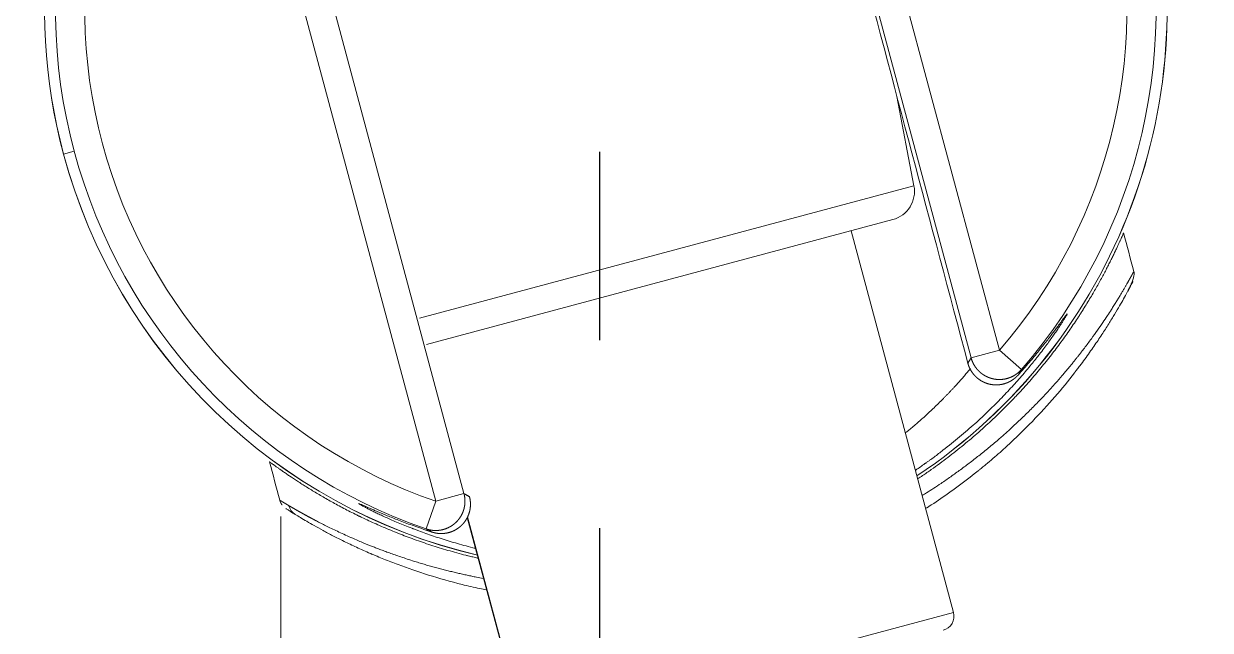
# Model space of a CAD drawing. Header units: millimetres. Extents: x 17284 to 19660, y -6011 to -2651.
# Drawn here: x 19116.79 to 19156.8, y -4080.12 to -4059.66 of the extents above; entities that cross this region are included whole.
import ezdxf

# ---------------------------------------------------------------- set-up
doc = ezdxf.new("R2010")
doc.units = ezdxf.units.MM
doc.linetypes.add('CENTERX2', pattern=[101.6, 63.5, -12.7, 12.7, -12.7])
doc.layers.add('CENTER', color=1, linetype='CENTERX2')

# ---------------------------------------------------------------- blocks, each defined once
blk = doc.blocks.new('1')
at = {"linetype": 'Continuous', "lineweight": 18, "extrusion": (0, 0, -1)}
for p, q in [((20782.571, -5064.533), (20790.107, -5092.66)), ((20773.007, -5097.242), (20765.47, -5069.115)), ((20788.181, -5086.858), (20787.605, -5083.839)), ((20787.466, -5087.996), (20771.741, -5092.209)), ((20789.513, -5101.245), (20786.064, -5088.372)), ((20773.119, -5098.042), (20775.018, -5105.129))]:
    blk.add_line(p, q, dxfattribs=at)
at = {"linetype": 'Continuous', "lineweight": 13, "extrusion": (0, 0, -1)}
for p, q in [((20791.06, -5092.405), (20783.524, -5064.278)), ((20764.517, -5069.371), (20772.054, -5097.498)), ((20759.506, -5085.786), (20759.862, -5085.691)), ((20788.181, -5086.858), (20771.507, -5091.325)), ((20791.06, -5092.405), (20790.107, -5092.66)), ((20791.806, -5093.052), (20791.06, -5092.405)), ((20773.007, -5097.242), (20772.054, -5097.498)), ((20772.054, -5097.498), (20771.732, -5098.431)), ((20773.124, -5098.028), (20775.026, -5105.127)), ((20789.513, -5101.245), (20775.026, -5105.127))]:
    blk.add_line(p, q, dxfattribs=at)
at = {"linetype": 'Continuous', "lineweight": 18}
for centre, radius, start, end in [((20777.789, -5080.888), 18.559, 139.0485, 195), ((20777.789, -5080.888), 18.93, 148.4588, 195), ((20777.789, -5080.888), 18.93, 303.6553, 15), ((20777.789, -5080.888), 18.93, 195, 256.785), ((20787.211, -5087.042), 0.987, 285, 10.79), ((20789.036, -5101.373), 0.494, 285, 15)]:
    blk.add_arc(centre, radius, start, end, dxfattribs=at)
at = {"linetype": 'Continuous', "lineweight": 13}
for radius, start, end in [(17.572, 139.0485, 250.9515), (18.559, 319.0485, 15), (17.572, 319.0485, 15.0007), (18.559, 195, 250.9515)]:
    blk.add_arc((20777.789, -5080.888), radius, start, end, dxfattribs=at)
at = {"linetype": 'Continuous', "lineweight": 18, "extrusion": (0, 0, -1)}
for start, end in [(345, 31.5356), (165, 236.3419), (283.2206, 345)]:
    blk.add_arc((-20777.789, -5080.888), 18.927, start, end, dxfattribs=at)
at = {"linetype": 'Continuous', "lineweight": 18}
for points, degree in [([(20782.455, -5064.468), (20784.971, -5073.928), (20787.486, -5083.386), (20789.998, -5092.842)], 3), ([(20795.595, -5089.744), (20795.479, -5089.312), (20795.364, -5088.88), (20795.248, -5088.449)], 3), ([(20795.388, -5090.416), (20795.645, -5089.926), (20795.595, -5089.742)], 2), ([(20766.796, -5097.46), (20766.681, -5097.029), (20766.565, -5096.597), (20766.449, -5096.165)], 3), ([(20766.796, -5097.458), (20766.82, -5097.548), (20766.874, -5097.623)], 2)]:
    blk.add_open_spline(points, degree=degree, dxfattribs=at)
for points, knots in [([(20788.318, -5096.735), (20788.369, -5096.701), (20788.47, -5096.633), (20788.569, -5096.565), (20788.642, -5096.515), (20788.666, -5096.498), (20788.715, -5096.464), (20788.836, -5096.379), (20789.049, -5096.225), (20789.327, -5096.017), (20789.597, -5095.807), (20789.948, -5095.524), (20790.37, -5095.166), (20790.849, -5094.728), (20791.152, -5094.432), (20791.373, -5094.209), (20791.446, -5094.135), (20791.527, -5094.051), (20791.536, -5094.041), (20791.554, -5094.022), (20791.58, -5093.994), (20791.642, -5093.929), (20791.765, -5093.798), (20791.935, -5093.612), (20792.199, -5093.314), (20792.511, -5092.944), (20792.744, -5092.651), (20792.912, -5092.432), (20793.023, -5092.287), (20793.182, -5092.071), (20793.335, -5091.857), (20793.483, -5091.644), (20793.625, -5091.434), (20793.738, -5091.261), (20793.815, -5091.142), (20793.848, -5091.091), (20793.864, -5091.065), (20793.875, -5091.048), (20793.928, -5090.964), (20794.016, -5090.821), (20794.135, -5090.626), (20794.247, -5090.435), (20794.353, -5090.25), (20794.453, -5090.07), (20794.547, -5089.897), (20794.636, -5089.73), (20794.719, -5089.57), (20794.796, -5089.418), (20794.867, -5089.274), (20794.922, -5089.161), (20794.953, -5089.097), (20794.964, -5089.074), (20794.966, -5089.068), (20794.971, -5089.058), (20794.98, -5089.04), (20795.006, -5088.984), (20795.046, -5088.898), (20795.094, -5088.796), (20795.135, -5088.706), (20795.169, -5088.628), (20795.198, -5088.564), (20795.22, -5088.513), (20795.236, -5088.476), (20795.246, -5088.454), (20795.248, -5088.449), (20795.248, -5088.449)], [0, 0, 0, 0, 0.010859, 0.021382, 0.021382, 0.026643, 0.026643, 0.031905, 0.05295, 0.073996, 0.095041, 0.116087, 0.158178, 0.200269, 0.24236, 0.24236, 0.263406, 0.263406, 0.266036, 0.266036, 0.268667, 0.273928, 0.284451, 0.305497, 0.326542, 0.368633, 0.410725, 0.410725, 0.43177, 0.452816, 0.473861, 0.494907, 0.515952, 0.536998, 0.547521, 0.552782, 0.552782, 0.555413, 0.558043, 0.579089, 0.600135, 0.62118, 0.642226, 0.663271, 0.684317, 0.705362, 0.726408, 0.747453, 0.768499, 0.789544, 0.800067, 0.800067, 0.801383, 0.802698, 0.805329, 0.81059, 0.831636, 0.852681, 0.873727, 0.894772, 0.915818, 0.936863, 0.957909, 0.978954, 1, 1, 1, 1]), ([(20795.388, -5090.416), (20795.419, -5090.36), (20795.471, -5090.262), (20795.525, -5090.159), (20795.556, -5090.099), (20795.565, -5090.083), (20795.55, -5090.111), (20795.512, -5090.183), (20795.451, -5090.299), (20795.366, -5090.458), (20795.255, -5090.66), (20795.117, -5090.903), (20794.95, -5091.186), (20794.752, -5091.509), (20794.522, -5091.87), (20794.255, -5092.267), (20794.052, -5092.553), (20793.889, -5092.776), (20793.805, -5092.89), (20793.702, -5093.025), (20793.649, -5093.094), (20793.623, -5093.128), (20793.609, -5093.145), (20793.602, -5093.154), (20793.599, -5093.158), (20793.597, -5093.16), (20793.597, -5093.162), (20793.596, -5093.162), (20793.596, -5093.162), (20793.596, -5093.163), (20793.596, -5093.163), (20793.596, -5093.163), (20793.596, -5093.163), (20793.389, -5093.429), (20793.168, -5093.7), (20792.694, -5094.248), (20792.442, -5094.525), (20791.903, -5095.081), (20791.617, -5095.361), (20791.162, -5095.779), (20791.005, -5095.918), (20790.764, -5096.125), (20790.642, -5096.229), (20790.496, -5096.35), (20790.422, -5096.41), (20790.385, -5096.44), (20790.367, -5096.455), (20790.357, -5096.462), (20790.353, -5096.466), (20790.35, -5096.468), (20790.349, -5096.469), (20790.349, -5096.469), (20790.348, -5096.469), (20790.348, -5096.47), (20789.995, -5096.755), (20789.422, -5097.185), (20788.819, -5097.589), (20788.598, -5097.731)], [0, 0, 0, 0, 0.036861, 0.073722, 0.110583, 0.147444, 0.184305, 0.221166, 0.258027, 0.294888, 0.331748, 0.368609, 0.40547, 0.442331, 0.479192, 0.516053, 0.552914, 0.552914, 0.571345, 0.58056, 0.585167, 0.587471, 0.588623, 0.589199, 0.589487, 0.589631, 0.589703, 0.589739, 0.589757, 0.589766, 0.589771, 0.589771, 0.589775, 0.589775, 0.663497, 0.663497, 0.737219, 0.737219, 0.810941, 0.810941, 0.847802, 0.847802, 0.866232, 0.875447, 0.880055, 0.882359, 0.883511, 0.884087, 0.884375, 0.884519, 0.884591, 0.884627, 0.884627, 0.884663, 0.884663, 0.958384, 1, 1, 1, 1]), ([(20791.689, -5093.243), (20791.687, -5093.245), (20791.682, -5093.25), (20791.676, -5093.258), (20791.669, -5093.265), (20791.662, -5093.273), (20791.655, -5093.28), (20791.647, -5093.287), (20791.64, -5093.294), (20791.633, -5093.301), (20791.626, -5093.308), (20791.618, -5093.315), (20791.611, -5093.322), (20791.603, -5093.328), (20791.596, -5093.335), (20791.588, -5093.341), (20791.58, -5093.348), (20791.572, -5093.354), (20791.565, -5093.36), (20791.557, -5093.367), (20791.549, -5093.373), (20791.541, -5093.379), (20791.533, -5093.385), (20791.525, -5093.39), (20791.516, -5093.396), (20791.508, -5093.402), (20791.5, -5093.407), (20791.492, -5093.413), (20791.483, -5093.418), (20791.475, -5093.424), (20791.467, -5093.429), (20791.458, -5093.434), (20791.45, -5093.439), (20791.441, -5093.444), (20791.433, -5093.449), (20791.424, -5093.453), (20791.415, -5093.458), (20791.406, -5093.463), (20791.398, -5093.467), (20791.389, -5093.472), (20791.38, -5093.476), (20791.371, -5093.48), (20791.362, -5093.484), (20791.354, -5093.488), (20791.345, -5093.492), (20791.336, -5093.496), (20791.327, -5093.5), (20791.318, -5093.503), (20791.309, -5093.507), (20791.299, -5093.51), (20791.29, -5093.514), (20791.281, -5093.517), (20791.272, -5093.52), (20791.263, -5093.523), (20791.254, -5093.526), (20791.244, -5093.529), (20791.235, -5093.532), (20791.226, -5093.535), (20791.217, -5093.537), (20791.207, -5093.54), (20791.198, -5093.542), (20791.189, -5093.545), (20791.18, -5093.547), (20791.17, -5093.549), (20791.161, -5093.551), (20791.151, -5093.553), (20791.142, -5093.555), (20791.133, -5093.557), (20791.123, -5093.559), (20791.114, -5093.56), (20791.105, -5093.562), (20791.095, -5093.563), (20791.086, -5093.564), (20791.076, -5093.566), (20791.067, -5093.567), (20791.058, -5093.568), (20791.048, -5093.569), (20791.039, -5093.57), (20791.029, -5093.57), (20791.02, -5093.571), (20791.011, -5093.572), (20791.001, -5093.572), (20790.992, -5093.573), (20790.982, -5093.573), (20790.973, -5093.573), (20790.964, -5093.573), (20790.954, -5093.573), (20790.945, -5093.573), (20790.936, -5093.573), (20790.926, -5093.573), (20790.917, -5093.573), (20790.908, -5093.572), (20790.898, -5093.572), (20790.889, -5093.571), (20790.88, -5093.571), (20790.871, -5093.57), (20790.861, -5093.569), (20790.852, -5093.568), (20790.843, -5093.567), (20790.834, -5093.566), (20790.825, -5093.565), (20790.816, -5093.564), (20790.806, -5093.563), (20790.797, -5093.561), (20790.788, -5093.56), (20790.779, -5093.558), (20790.77, -5093.557), (20790.761, -5093.555), (20790.752, -5093.553), (20790.743, -5093.551), (20790.734, -5093.549), (20790.726, -5093.547), (20790.717, -5093.545), (20790.708, -5093.543), (20790.699, -5093.54), (20790.69, -5093.538), (20790.682, -5093.536), (20790.673, -5093.533), (20790.664, -5093.531), (20790.656, -5093.528), (20790.647, -5093.525), (20790.638, -5093.522), (20790.63, -5093.519), (20790.621, -5093.516), (20790.613, -5093.513), (20790.605, -5093.51), (20790.596, -5093.507), (20790.588, -5093.504), (20790.579, -5093.5), (20790.571, -5093.497), (20790.563, -5093.494), (20790.555, -5093.49), (20790.547, -5093.486), (20790.539, -5093.483), (20790.531, -5093.479), (20790.523, -5093.475), (20790.515, -5093.471), (20790.507, -5093.467), (20790.499, -5093.463), (20790.491, -5093.459), (20790.483, -5093.455), (20790.475, -5093.451), (20790.468, -5093.446), (20790.46, -5093.442), (20790.452, -5093.438), (20790.445, -5093.433), (20790.437, -5093.429), (20790.43, -5093.424), (20790.422, -5093.419), (20790.415, -5093.415), (20790.408, -5093.41), (20790.401, -5093.405), (20790.393, -5093.4), (20790.386, -5093.395), (20790.379, -5093.39), (20790.372, -5093.385), (20790.365, -5093.38), (20790.358, -5093.375), (20790.351, -5093.369), (20790.344, -5093.364), (20790.338, -5093.359), (20790.331, -5093.353), (20790.324, -5093.348), (20790.317, -5093.342), (20790.311, -5093.337), (20790.304, -5093.331), (20790.298, -5093.326), (20790.292, -5093.32), (20790.285, -5093.314), (20790.279, -5093.308), (20790.273, -5093.303), (20790.267, -5093.297), (20790.26, -5093.291), (20790.254, -5093.285), (20790.248, -5093.279), (20790.242, -5093.273), (20790.237, -5093.266), (20790.231, -5093.26), (20790.225, -5093.254), (20790.219, -5093.248), (20790.214, -5093.242), (20790.208, -5093.235), (20790.203, -5093.229), (20790.197, -5093.222), (20790.192, -5093.216), (20790.186, -5093.21), (20790.181, -5093.203), (20790.176, -5093.196), (20790.171, -5093.19), (20790.166, -5093.183), (20790.161, -5093.177), (20790.156, -5093.17), (20790.151, -5093.163), (20790.146, -5093.156), (20790.141, -5093.149), (20790.136, -5093.143), (20790.132, -5093.136), (20790.127, -5093.129), (20790.123, -5093.122), (20790.118, -5093.115), (20790.114, -5093.108), (20790.11, -5093.101), (20790.105, -5093.094), (20790.101, -5093.087), (20790.097, -5093.08), (20790.093, -5093.073), (20790.089, -5093.066), (20790.085, -5093.058), (20790.081, -5093.051), (20790.077, -5093.044), (20790.073, -5093.037), (20790.07, -5093.029), (20790.066, -5093.022), (20790.063, -5093.015), (20790.059, -5093.007), (20790.056, -5093), (20790.052, -5092.993), (20790.049, -5092.985), (20790.046, -5092.978), (20790.042, -5092.971), (20790.039, -5092.963), (20790.036, -5092.956), (20790.033, -5092.948), (20790.03, -5092.941), (20790.028, -5092.933), (20790.025, -5092.926), (20790.022, -5092.918), (20790.019, -5092.911), (20790.017, -5092.903), (20790.014, -5092.896), (20790.012, -5092.888), (20790.009, -5092.88), (20790.007, -5092.873), (20790.005, -5092.865), (20790.003, -5092.858), (20790, -5092.85), (20789.999, -5092.845), (20789.998, -5092.842)], [0, 0, 0, 0, 0.004794, 0.009584, 0.014369, 0.01915, 0.023926, 0.028697, 0.033463, 0.038225, 0.042982, 0.047735, 0.052483, 0.057226, 0.061965, 0.066699, 0.071429, 0.076153, 0.080874, 0.085589, 0.0903, 0.095006, 0.099708, 0.104405, 0.109097, 0.113784, 0.118467, 0.123146, 0.127819, 0.132489, 0.137153, 0.141813, 0.146468, 0.151118, 0.155764, 0.160405, 0.165042, 0.169674, 0.174301, 0.178924, 0.183542, 0.188155, 0.192764, 0.197368, 0.201967, 0.206562, 0.211152, 0.215737, 0.220318, 0.224894, 0.229466, 0.234033, 0.238595, 0.243153, 0.247706, 0.252254, 0.256798, 0.261337, 0.265871, 0.270401, 0.274926, 0.279447, 0.283963, 0.288474, 0.292981, 0.297483, 0.30198, 0.306473, 0.310961, 0.315444, 0.319923, 0.324398, 0.328867, 0.333332, 0.337792, 0.342248, 0.346699, 0.351146, 0.355588, 0.360025, 0.364457, 0.368885, 0.373309, 0.377727, 0.382142, 0.386551, 0.390956, 0.395356, 0.399752, 0.404143, 0.408529, 0.412911, 0.417288, 0.421661, 0.426029, 0.430392, 0.434751, 0.439105, 0.443455, 0.4478, 0.45214, 0.456476, 0.460807, 0.465133, 0.469455, 0.473773, 0.478085, 0.482394, 0.486697, 0.490996, 0.49529, 0.49958, 0.503865, 0.508146, 0.512422, 0.516693, 0.52096, 0.525222, 0.52948, 0.533733, 0.537981, 0.542225, 0.546465, 0.550699, 0.55493, 0.559155, 0.563376, 0.567593, 0.571804, 0.576012, 0.580214, 0.584412, 0.588606, 0.592795, 0.596979, 0.601159, 0.605334, 0.609505, 0.613671, 0.617833, 0.62199, 0.626142, 0.63029, 0.634434, 0.638573, 0.642707, 0.646836, 0.650962, 0.655082, 0.659198, 0.66331, 0.667417, 0.671519, 0.675617, 0.67971, 0.683799, 0.687883, 0.691963, 0.696038, 0.700108, 0.704175, 0.708236, 0.712293, 0.716345, 0.720393, 0.724437, 0.728476, 0.73251, 0.73654, 0.740565, 0.744586, 0.748602, 0.752614, 0.756621, 0.760623, 0.764621, 0.768615, 0.772604, 0.776589, 0.780569, 0.784544, 0.788515, 0.792482, 0.796444, 0.800401, 0.804354, 0.808303, 0.812247, 0.816186, 0.820121, 0.824051, 0.827977, 0.831899, 0.835816, 0.839728, 0.843636, 0.84754, 0.851438, 0.855333, 0.859223, 0.863108, 0.866989, 0.870866, 0.874738, 0.878605, 0.882468, 0.886327, 0.890181, 0.89403, 0.897875, 0.901716, 0.905552, 0.909384, 0.913211, 0.917033, 0.920852, 0.924665, 0.928474, 0.932279, 0.936079, 0.939875, 0.943667, 0.947453, 0.951236, 0.955014, 0.958787, 0.962556, 0.966321, 0.970081, 0.973836, 0.977587, 0.981334, 0.985076, 0.988814, 0.992547, 0.996276, 1, 1, 1, 1]), ([(20790.107, -5092.66), (20790.108, -5092.664), (20790.11, -5092.67), (20790.113, -5092.68), (20790.116, -5092.69), (20790.119, -5092.699), (20790.122, -5092.709), (20790.125, -5092.719), (20790.129, -5092.729), (20790.132, -5092.738), (20790.136, -5092.748), (20790.139, -5092.758), (20790.143, -5092.767), (20790.147, -5092.777), (20790.151, -5092.786), (20790.155, -5092.796), (20790.159, -5092.805), (20790.163, -5092.815), (20790.168, -5092.824), (20790.172, -5092.834), (20790.177, -5092.843), (20790.181, -5092.853), (20790.186, -5092.862), (20790.191, -5092.871), (20790.196, -5092.88), (20790.201, -5092.89), (20790.207, -5092.899), (20790.212, -5092.908), (20790.217, -5092.917), (20790.223, -5092.926), (20790.229, -5092.935), (20790.234, -5092.944), (20790.24, -5092.953), (20790.246, -5092.961), (20790.252, -5092.97), (20790.258, -5092.979), (20790.265, -5092.988), (20790.271, -5092.996), (20790.278, -5093.005), (20790.284, -5093.013), (20790.291, -5093.022), (20790.298, -5093.03), (20790.305, -5093.038), (20790.312, -5093.047), (20790.319, -5093.055), (20790.326, -5093.063), (20790.333, -5093.071), (20790.341, -5093.079), (20790.348, -5093.087), (20790.356, -5093.095), (20790.363, -5093.102), (20790.371, -5093.11), (20790.379, -5093.118), (20790.387, -5093.125), (20790.395, -5093.133), (20790.403, -5093.14), (20790.411, -5093.147), (20790.42, -5093.155), (20790.428, -5093.162), (20790.437, -5093.169), (20790.445, -5093.176), (20790.454, -5093.183), (20790.463, -5093.189), (20790.472, -5093.196), (20790.481, -5093.203), (20790.49, -5093.209), (20790.499, -5093.216), (20790.508, -5093.222), (20790.517, -5093.228), (20790.527, -5093.234), (20790.536, -5093.24), (20790.546, -5093.246), (20790.556, -5093.252), (20790.565, -5093.258), (20790.575, -5093.263), (20790.585, -5093.269), (20790.595, -5093.274), (20790.605, -5093.28), (20790.615, -5093.285), (20790.625, -5093.29), (20790.635, -5093.295), (20790.646, -5093.3), (20790.656, -5093.304), (20790.667, -5093.309), (20790.677, -5093.314), (20790.688, -5093.318), (20790.698, -5093.322), (20790.709, -5093.326), (20790.72, -5093.33), (20790.731, -5093.334), (20790.742, -5093.338), (20790.753, -5093.342), (20790.764, -5093.345), (20790.775, -5093.349), (20790.786, -5093.352), (20790.797, -5093.355), (20790.808, -5093.358), (20790.82, -5093.361), (20790.831, -5093.364), (20790.842, -5093.367), (20790.854, -5093.369), (20790.865, -5093.372), (20790.877, -5093.374), (20790.888, -5093.376), (20790.9, -5093.378), (20790.912, -5093.38), (20790.923, -5093.382), (20790.935, -5093.383), (20790.947, -5093.385), (20790.958, -5093.386), (20790.97, -5093.387), (20790.982, -5093.388), (20790.994, -5093.389), (20791.006, -5093.39), (20791.018, -5093.39), (20791.03, -5093.391), (20791.042, -5093.391), (20791.054, -5093.391), (20791.066, -5093.391), (20791.078, -5093.391), (20791.09, -5093.391), (20791.102, -5093.391), (20791.114, -5093.39), (20791.126, -5093.389), (20791.138, -5093.388), (20791.15, -5093.387), (20791.162, -5093.386), (20791.174, -5093.385), (20791.186, -5093.383), (20791.198, -5093.382), (20791.21, -5093.38), (20791.222, -5093.378), (20791.234, -5093.376), (20791.246, -5093.374), (20791.258, -5093.372), (20791.27, -5093.369), (20791.282, -5093.366), (20791.294, -5093.364), (20791.306, -5093.361), (20791.318, -5093.357), (20791.33, -5093.354), (20791.342, -5093.351), (20791.354, -5093.347), (20791.366, -5093.343), (20791.377, -5093.339), (20791.389, -5093.335), (20791.401, -5093.331), (20791.412, -5093.327), (20791.424, -5093.322), (20791.436, -5093.318), (20791.447, -5093.313), (20791.459, -5093.308), (20791.47, -5093.303), (20791.482, -5093.297), (20791.493, -5093.292), (20791.504, -5093.286), (20791.515, -5093.281), (20791.527, -5093.275), (20791.538, -5093.269), (20791.549, -5093.263), (20791.56, -5093.256), (20791.571, -5093.25), (20791.581, -5093.243), (20791.592, -5093.237), (20791.603, -5093.23), (20791.613, -5093.223), (20791.624, -5093.215), (20791.634, -5093.208), (20791.645, -5093.201), (20791.655, -5093.193), (20791.665, -5093.185), (20791.675, -5093.177), (20791.685, -5093.169), (20791.695, -5093.161), (20791.705, -5093.153), (20791.715, -5093.144), (20791.724, -5093.135), (20791.734, -5093.127), (20791.743, -5093.118), (20791.753, -5093.109), (20791.762, -5093.1), (20791.771, -5093.09), (20791.78, -5093.081), (20791.789, -5093.071), (20791.797, -5093.062), (20791.803, -5093.055), (20791.806, -5093.052)], [0, 0, 0, 0, 0.004763, 0.009533, 0.01431, 0.019095, 0.023886, 0.028685, 0.033492, 0.038305, 0.043126, 0.047953, 0.052789, 0.057631, 0.06248, 0.067337, 0.072201, 0.077072, 0.081951, 0.086837, 0.09173, 0.09663, 0.101537, 0.106452, 0.111374, 0.116303, 0.12124, 0.126184, 0.131135, 0.136093, 0.141058, 0.146031, 0.151011, 0.155999, 0.160993, 0.165995, 0.171004, 0.176021, 0.181045, 0.186076, 0.191114, 0.19616, 0.201212, 0.206273, 0.21134, 0.216415, 0.221497, 0.226587, 0.231683, 0.236787, 0.241899, 0.247017, 0.252143, 0.257277, 0.262417, 0.267565, 0.27272, 0.277883, 0.283053, 0.28823, 0.293415, 0.298607, 0.303806, 0.309013, 0.314227, 0.319448, 0.324677, 0.329913, 0.335156, 0.340407, 0.345665, 0.35093, 0.356203, 0.361483, 0.366771, 0.372066, 0.377368, 0.382678, 0.387995, 0.393319, 0.398651, 0.403991, 0.409337, 0.414691, 0.420053, 0.425421, 0.430798, 0.436181, 0.441572, 0.446971, 0.452377, 0.45779, 0.463211, 0.468639, 0.474074, 0.479517, 0.484967, 0.490425, 0.49589, 0.501363, 0.506843, 0.512331, 0.517826, 0.523328, 0.528838, 0.534355, 0.53988, 0.545412, 0.550952, 0.556499, 0.562053, 0.567615, 0.573185, 0.578762, 0.584346, 0.589938, 0.595537, 0.601144, 0.606758, 0.61238, 0.618009, 0.623646, 0.62929, 0.634942, 0.640601, 0.646267, 0.651941, 0.657623, 0.663312, 0.669008, 0.674712, 0.680424, 0.686143, 0.69187, 0.697604, 0.703345, 0.709094, 0.714851, 0.720615, 0.726386, 0.732165, 0.737952, 0.743746, 0.749547, 0.755356, 0.761173, 0.766997, 0.772829, 0.778668, 0.784514, 0.790368, 0.79623, 0.802099, 0.807976, 0.81386, 0.819752, 0.825651, 0.831558, 0.837472, 0.843394, 0.849323, 0.85526, 0.861204, 0.867156, 0.873116, 0.879083, 0.885057, 0.891039, 0.897029, 0.903026, 0.90903, 0.915042, 0.921062, 0.927089, 0.933123, 0.939166, 0.945215, 0.951272, 0.957337, 0.963409, 0.969489, 0.975576, 0.981671, 0.987773, 0.993883, 1, 1, 1, 1]), ([(20766.449, -5096.165), (20766.449, -5096.165), (20766.454, -5096.169), (20766.473, -5096.183), (20766.505, -5096.207), (20766.55, -5096.24), (20766.607, -5096.281), (20766.675, -5096.331), (20766.755, -5096.388), (20766.847, -5096.453), (20766.949, -5096.524), (20767.044, -5096.589), (20767.105, -5096.631), (20767.131, -5096.648), (20767.136, -5096.652), (20767.147, -5096.659), (20767.162, -5096.67), (20767.221, -5096.709), (20767.322, -5096.776), (20767.465, -5096.869), (20767.616, -5096.966), (20767.776, -5097.066), (20767.944, -5097.169), (20768.12, -5097.274), (20768.304, -5097.381), (20768.495, -5097.49), (20768.694, -5097.6), (20768.9, -5097.71), (20769.114, -5097.822), (20769.298, -5097.914), (20769.421, -5097.975), (20769.469, -5097.998), (20769.488, -5098.007), (20769.497, -5098.012), (20769.526, -5098.026), (20769.622, -5098.072), (20769.798, -5098.155), (20770.039, -5098.265), (20770.286, -5098.372), (20770.538, -5098.479), (20770.796, -5098.583), (20771.148, -5098.719), (20771.602, -5098.883), (20771.981, -5099.007), (20772.271, -5099.096), (20772.467, -5099.155), (20772.766, -5099.24), (20772.97, -5099.294), (20773.086, -5099.323), (20773.099, -5099.327), (20773.125, -5099.333), (20773.163, -5099.343), (20773.254, -5099.366), (20773.36, -5099.391), (20773.44, -5099.41), (20773.468, -5099.417)], [0, 0, 0, 0, 0.025044, 0.051206, 0.077368, 0.10353, 0.129692, 0.155854, 0.182016, 0.208178, 0.234341, 0.260503, 0.273584, 0.273584, 0.276854, 0.276854, 0.280124, 0.286665, 0.312827, 0.338989, 0.365151, 0.391313, 0.417475, 0.443637, 0.469799, 0.495961, 0.522123, 0.548285, 0.574447, 0.60061, 0.613691, 0.616961, 0.616961, 0.620231, 0.620231, 0.626772, 0.652934, 0.679096, 0.705258, 0.73142, 0.757582, 0.783744, 0.836068, 0.888392, 0.888392, 0.914554, 0.940716, 0.966879, 0.966879, 0.970149, 0.970149, 0.973419, 0.97996, 0.993041, 1, 1, 1, 1]), ([(20771.732, -5098.431), (20771.735, -5098.432), (20771.741, -5098.434), (20771.751, -5098.437), (20771.761, -5098.44), (20771.77, -5098.443), (20771.78, -5098.446), (20771.79, -5098.449), (20771.8, -5098.452), (20771.81, -5098.454), (20771.82, -5098.457), (20771.829, -5098.459), (20771.839, -5098.461), (20771.849, -5098.463), (20771.859, -5098.465), (20771.869, -5098.467), (20771.879, -5098.469), (20771.889, -5098.471), (20771.899, -5098.473), (20771.909, -5098.474), (20771.919, -5098.476), (20771.929, -5098.477), (20771.939, -5098.478), (20771.949, -5098.479), (20771.958, -5098.48), (20771.968, -5098.481), (20771.978, -5098.482), (20771.988, -5098.483), (20771.998, -5098.483), (20772.008, -5098.484), (20772.018, -5098.484), (20772.028, -5098.484), (20772.038, -5098.485), (20772.048, -5098.485), (20772.058, -5098.485), (20772.068, -5098.485), (20772.078, -5098.484), (20772.088, -5098.484), (20772.097, -5098.484), (20772.107, -5098.483), (20772.117, -5098.483), (20772.127, -5098.482), (20772.137, -5098.481), (20772.147, -5098.48), (20772.156, -5098.479), (20772.166, -5098.478), (20772.176, -5098.477), (20772.185, -5098.476), (20772.195, -5098.474), (20772.205, -5098.473), (20772.214, -5098.471), (20772.224, -5098.47), (20772.234, -5098.468), (20772.243, -5098.466), (20772.253, -5098.464), (20772.262, -5098.462), (20772.272, -5098.46), (20772.281, -5098.458), (20772.291, -5098.456), (20772.3, -5098.453), (20772.309, -5098.451), (20772.319, -5098.448), (20772.328, -5098.446), (20772.337, -5098.443), (20772.346, -5098.44), (20772.355, -5098.437), (20772.365, -5098.434), (20772.374, -5098.431), (20772.383, -5098.428), (20772.392, -5098.425), (20772.401, -5098.421), (20772.41, -5098.418), (20772.418, -5098.414), (20772.427, -5098.411), (20772.436, -5098.407), (20772.445, -5098.404), (20772.454, -5098.4), (20772.462, -5098.396), (20772.471, -5098.392), (20772.479, -5098.388), (20772.488, -5098.384), (20772.496, -5098.379), (20772.505, -5098.375), (20772.513, -5098.371), (20772.521, -5098.366), (20772.53, -5098.362), (20772.538, -5098.357), (20772.546, -5098.353), (20772.554, -5098.348), (20772.562, -5098.343), (20772.57, -5098.338), (20772.578, -5098.333), (20772.586, -5098.328), (20772.594, -5098.323), (20772.602, -5098.318), (20772.609, -5098.313), (20772.617, -5098.308), (20772.625, -5098.302), (20772.632, -5098.297), (20772.64, -5098.291), (20772.647, -5098.286), (20772.655, -5098.28), (20772.662, -5098.274), (20772.669, -5098.269), (20772.676, -5098.263), (20772.683, -5098.257), (20772.69, -5098.251), (20772.697, -5098.245), (20772.704, -5098.239), (20772.711, -5098.233), (20772.718, -5098.227), (20772.725, -5098.221), (20772.731, -5098.214), (20772.738, -5098.208), (20772.745, -5098.202), (20772.751, -5098.195), (20772.758, -5098.189), (20772.764, -5098.182), (20772.77, -5098.176), (20772.776, -5098.169), (20772.783, -5098.162), (20772.789, -5098.156), (20772.795, -5098.149), (20772.801, -5098.142), (20772.806, -5098.135), (20772.812, -5098.128), (20772.818, -5098.121), (20772.824, -5098.114), (20772.829, -5098.107), (20772.835, -5098.1), (20772.84, -5098.093), (20772.846, -5098.086), (20772.851, -5098.079), (20772.856, -5098.071), (20772.861, -5098.064), (20772.866, -5098.057), (20772.871, -5098.049), (20772.876, -5098.042), (20772.881, -5098.034), (20772.886, -5098.027), (20772.891, -5098.019), (20772.895, -5098.012), (20772.9, -5098.004), (20772.904, -5097.997), (20772.909, -5097.989), (20772.913, -5097.981), (20772.918, -5097.974), (20772.922, -5097.966), (20772.926, -5097.958), (20772.93, -5097.95), (20772.934, -5097.943), (20772.938, -5097.935), (20772.942, -5097.927), (20772.946, -5097.919), (20772.949, -5097.911), (20772.953, -5097.903), (20772.956, -5097.895), (20772.96, -5097.887), (20772.963, -5097.879), (20772.967, -5097.871), (20772.97, -5097.863), (20772.973, -5097.855), (20772.976, -5097.847), (20772.979, -5097.839), (20772.982, -5097.831), (20772.985, -5097.822), (20772.988, -5097.814), (20772.991, -5097.806), (20772.993, -5097.798), (20772.996, -5097.79), (20772.998, -5097.781), (20773.001, -5097.773), (20773.003, -5097.765), (20773.005, -5097.757), (20773.008, -5097.748), (20773.01, -5097.74), (20773.012, -5097.732), (20773.014, -5097.724), (20773.016, -5097.715), (20773.018, -5097.707), (20773.019, -5097.699), (20773.021, -5097.69), (20773.023, -5097.682), (20773.024, -5097.674), (20773.026, -5097.665), (20773.027, -5097.657), (20773.028, -5097.649), (20773.03, -5097.64), (20773.031, -5097.632), (20773.032, -5097.624), (20773.033, -5097.615), (20773.034, -5097.607), (20773.035, -5097.599), (20773.036, -5097.59), (20773.037, -5097.582), (20773.037, -5097.574), (20773.038, -5097.565), (20773.038, -5097.557), (20773.039, -5097.549), (20773.039, -5097.54), (20773.04, -5097.532), (20773.04, -5097.524), (20773.04, -5097.516), (20773.04, -5097.507), (20773.04, -5097.499), (20773.04, -5097.491), (20773.04, -5097.482), (20773.04, -5097.474), (20773.04, -5097.466), (20773.039, -5097.458), (20773.039, -5097.45), (20773.039, -5097.441), (20773.038, -5097.433), (20773.038, -5097.425), (20773.037, -5097.417), (20773.036, -5097.409), (20773.036, -5097.401), (20773.035, -5097.393), (20773.034, -5097.384), (20773.033, -5097.376), (20773.032, -5097.368), (20773.031, -5097.36), (20773.03, -5097.352), (20773.028, -5097.344), (20773.027, -5097.336), (20773.026, -5097.328), (20773.024, -5097.32), (20773.023, -5097.313), (20773.021, -5097.305), (20773.02, -5097.297), (20773.018, -5097.289), (20773.016, -5097.281), (20773.015, -5097.273), (20773.013, -5097.266), (20773.011, -5097.258), (20773.009, -5097.25), (20773.008, -5097.245), (20773.007, -5097.242)], [0, 0, 0, 0, 0.00479, 0.009576, 0.014357, 0.019134, 0.023906, 0.028673, 0.033436, 0.038194, 0.042947, 0.047696, 0.05244, 0.05718, 0.061915, 0.066645, 0.071371, 0.076092, 0.080809, 0.085521, 0.090228, 0.094931, 0.099629, 0.104323, 0.109012, 0.113696, 0.118376, 0.123051, 0.127722, 0.132388, 0.137049, 0.141705, 0.146358, 0.151005, 0.155648, 0.160286, 0.16492, 0.169549, 0.174173, 0.178793, 0.183408, 0.188019, 0.192625, 0.197226, 0.201823, 0.206415, 0.211002, 0.215585, 0.220164, 0.224737, 0.229306, 0.233871, 0.238431, 0.242986, 0.247537, 0.252083, 0.256624, 0.261161, 0.265694, 0.270221, 0.274744, 0.279263, 0.283777, 0.288286, 0.292791, 0.297291, 0.301786, 0.306277, 0.310763, 0.315245, 0.319722, 0.324195, 0.328662, 0.333126, 0.337584, 0.342039, 0.346488, 0.350933, 0.355373, 0.359809, 0.36424, 0.368667, 0.373089, 0.377506, 0.381919, 0.386327, 0.390731, 0.39513, 0.399525, 0.403915, 0.4083, 0.412681, 0.417057, 0.421428, 0.425796, 0.430158, 0.434516, 0.438869, 0.443218, 0.447562, 0.451902, 0.456237, 0.460567, 0.464893, 0.469214, 0.473531, 0.477843, 0.482151, 0.486454, 0.490753, 0.495047, 0.499336, 0.503621, 0.507901, 0.512177, 0.516448, 0.520715, 0.524977, 0.529234, 0.533487, 0.537736, 0.54198, 0.546219, 0.550454, 0.554684, 0.55891, 0.563131, 0.567348, 0.57156, 0.575767, 0.57997, 0.584169, 0.588363, 0.592552, 0.596737, 0.600917, 0.605093, 0.609265, 0.613431, 0.617594, 0.621751, 0.625904, 0.630053, 0.634197, 0.638337, 0.642472, 0.646603, 0.650729, 0.65485, 0.658967, 0.66308, 0.667188, 0.671291, 0.67539, 0.679485, 0.683575, 0.68766, 0.691741, 0.695818, 0.69989, 0.703957, 0.70802, 0.712079, 0.716133, 0.720182, 0.724227, 0.728267, 0.732303, 0.736335, 0.740362, 0.744384, 0.748403, 0.752416, 0.756425, 0.76043, 0.76443, 0.768425, 0.772416, 0.776403, 0.780385, 0.784363, 0.788336, 0.792305, 0.796269, 0.800229, 0.804184, 0.808135, 0.812082, 0.816023, 0.819961, 0.823894, 0.827822, 0.831746, 0.835666, 0.839581, 0.843492, 0.847398, 0.8513, 0.855197, 0.85909, 0.862978, 0.866862, 0.870741, 0.874616, 0.878487, 0.882353, 0.886215, 0.890072, 0.893925, 0.897773, 0.901617, 0.905456, 0.909291, 0.913122, 0.916948, 0.92077, 0.924587, 0.9284, 0.932208, 0.936012, 0.939811, 0.943606, 0.947397, 0.951183, 0.954965, 0.958742, 0.962515, 0.966283, 0.970047, 0.973807, 0.977562, 0.981313, 0.985059, 0.988801, 0.992538, 0.996271, 1, 1, 1, 1]), ([(20773.192, -5097.345), (20773.193, -5097.349), (20773.195, -5097.355), (20773.197, -5097.365), (20773.2, -5097.375), (20773.202, -5097.385), (20773.204, -5097.395), (20773.206, -5097.405), (20773.208, -5097.415), (20773.21, -5097.425), (20773.212, -5097.435), (20773.214, -5097.445), (20773.215, -5097.455), (20773.217, -5097.465), (20773.218, -5097.475), (20773.219, -5097.486), (20773.22, -5097.496), (20773.221, -5097.506), (20773.222, -5097.517), (20773.223, -5097.527), (20773.224, -5097.537), (20773.224, -5097.548), (20773.225, -5097.558), (20773.225, -5097.568), (20773.226, -5097.579), (20773.226, -5097.589), (20773.226, -5097.6), (20773.226, -5097.61), (20773.226, -5097.621), (20773.225, -5097.631), (20773.225, -5097.642), (20773.224, -5097.652), (20773.224, -5097.663), (20773.223, -5097.674), (20773.222, -5097.684), (20773.221, -5097.695), (20773.22, -5097.705), (20773.219, -5097.716), (20773.218, -5097.726), (20773.216, -5097.737), (20773.215, -5097.748), (20773.213, -5097.758), (20773.211, -5097.769), (20773.209, -5097.779), (20773.207, -5097.79), (20773.205, -5097.801), (20773.203, -5097.811), (20773.201, -5097.822), (20773.198, -5097.832), (20773.196, -5097.843), (20773.193, -5097.853), (20773.19, -5097.864), (20773.187, -5097.874), (20773.184, -5097.885), (20773.181, -5097.895), (20773.177, -5097.905), (20773.174, -5097.916), (20773.17, -5097.926), (20773.167, -5097.937), (20773.163, -5097.947), (20773.159, -5097.957), (20773.155, -5097.967), (20773.151, -5097.978), (20773.146, -5097.988), (20773.142, -5097.998), (20773.138, -5098.008), (20773.133, -5098.018), (20773.128, -5098.028), (20773.123, -5098.038), (20773.118, -5098.048), (20773.113, -5098.058), (20773.108, -5098.068), (20773.102, -5098.078), (20773.097, -5098.088), (20773.091, -5098.097), (20773.086, -5098.107), (20773.08, -5098.117), (20773.074, -5098.126), (20773.068, -5098.136), (20773.062, -5098.145), (20773.055, -5098.155), (20773.049, -5098.164), (20773.042, -5098.173), (20773.036, -5098.183), (20773.029, -5098.192), (20773.022, -5098.201), (20773.015, -5098.21), (20773.008, -5098.219), (20773.001, -5098.228), (20772.993, -5098.237), (20772.986, -5098.245), (20772.978, -5098.254), (20772.971, -5098.263), (20772.963, -5098.271), (20772.955, -5098.28), (20772.947, -5098.288), (20772.939, -5098.296), (20772.931, -5098.304), (20772.922, -5098.312), (20772.914, -5098.32), (20772.905, -5098.328), (20772.897, -5098.336), (20772.888, -5098.344), (20772.879, -5098.352), (20772.87, -5098.359), (20772.861, -5098.367), (20772.852, -5098.374), (20772.843, -5098.381), (20772.833, -5098.388), (20772.824, -5098.395), (20772.814, -5098.402), (20772.805, -5098.409), (20772.795, -5098.416), (20772.785, -5098.422), (20772.775, -5098.429), (20772.765, -5098.435), (20772.755, -5098.442), (20772.745, -5098.448), (20772.735, -5098.454), (20772.724, -5098.46), (20772.714, -5098.466), (20772.703, -5098.471), (20772.693, -5098.477), (20772.682, -5098.482), (20772.671, -5098.488), (20772.66, -5098.493), (20772.649, -5098.498), (20772.638, -5098.503), (20772.627, -5098.508), (20772.616, -5098.513), (20772.605, -5098.517), (20772.594, -5098.522), (20772.582, -5098.526), (20772.571, -5098.53), (20772.559, -5098.534), (20772.548, -5098.538), (20772.536, -5098.542), (20772.525, -5098.545), (20772.513, -5098.549), (20772.501, -5098.552), (20772.489, -5098.555), (20772.477, -5098.558), (20772.465, -5098.561), (20772.453, -5098.564), (20772.441, -5098.567), (20772.429, -5098.569), (20772.417, -5098.572), (20772.405, -5098.574), (20772.392, -5098.576), (20772.38, -5098.578), (20772.368, -5098.579), (20772.356, -5098.581), (20772.343, -5098.582), (20772.331, -5098.583), (20772.318, -5098.585), (20772.306, -5098.586), (20772.293, -5098.586), (20772.281, -5098.587), (20772.268, -5098.587), (20772.256, -5098.588), (20772.243, -5098.588), (20772.23, -5098.588), (20772.218, -5098.588), (20772.205, -5098.587), (20772.192, -5098.587), (20772.18, -5098.586), (20772.167, -5098.585), (20772.154, -5098.584), (20772.142, -5098.583), (20772.129, -5098.582), (20772.116, -5098.58), (20772.104, -5098.579), (20772.091, -5098.577), (20772.078, -5098.575), (20772.066, -5098.573), (20772.053, -5098.57), (20772.041, -5098.568), (20772.028, -5098.565), (20772.015, -5098.562), (20772.003, -5098.559), (20771.99, -5098.556), (20771.978, -5098.553), (20771.965, -5098.549), (20771.953, -5098.546), (20771.941, -5098.542), (20771.932, -5098.539), (20771.928, -5098.538)], [0, 0, 0, 0, 0.004757, 0.009522, 0.014294, 0.019073, 0.02386, 0.028654, 0.033455, 0.038263, 0.043079, 0.047902, 0.052732, 0.057569, 0.062414, 0.067266, 0.072126, 0.076992, 0.081866, 0.086748, 0.091636, 0.096532, 0.101436, 0.106346, 0.111264, 0.116189, 0.121122, 0.126062, 0.131009, 0.135963, 0.140925, 0.145894, 0.150871, 0.155855, 0.160846, 0.165844, 0.17085, 0.175863, 0.180884, 0.185912, 0.190947, 0.195989, 0.201039, 0.206097, 0.211161, 0.216233, 0.221313, 0.226399, 0.231493, 0.236595, 0.241704, 0.24682, 0.251944, 0.257075, 0.262213, 0.267359, 0.272512, 0.277672, 0.28284, 0.288016, 0.293198, 0.298388, 0.303586, 0.308791, 0.314003, 0.319223, 0.32445, 0.329685, 0.334927, 0.340176, 0.345433, 0.350697, 0.355969, 0.361248, 0.366534, 0.371828, 0.37713, 0.382438, 0.387755, 0.393078, 0.39841, 0.403748, 0.409094, 0.414448, 0.419809, 0.425177, 0.430553, 0.435936, 0.441327, 0.446725, 0.452131, 0.457544, 0.462965, 0.468393, 0.473829, 0.479272, 0.484722, 0.49018, 0.495646, 0.501119, 0.5066, 0.512088, 0.517583, 0.523086, 0.528597, 0.534115, 0.53964, 0.545173, 0.550714, 0.556262, 0.561817, 0.56738, 0.572951, 0.578529, 0.584115, 0.589708, 0.595309, 0.600917, 0.606533, 0.612156, 0.617787, 0.623425, 0.629071, 0.634724, 0.640385, 0.646054, 0.65173, 0.657413, 0.663104, 0.668803, 0.674509, 0.680223, 0.685944, 0.691673, 0.697409, 0.703153, 0.708905, 0.714664, 0.72043, 0.726205, 0.731986, 0.737776, 0.743572, 0.749377, 0.755189, 0.761008, 0.766836, 0.77267, 0.778513, 0.784362, 0.79022, 0.796085, 0.801957, 0.807837, 0.813725, 0.81962, 0.825523, 0.831434, 0.837352, 0.843277, 0.84921, 0.855151, 0.861099, 0.867055, 0.873018, 0.878989, 0.884968, 0.890954, 0.896948, 0.902949, 0.908958, 0.914975, 0.920999, 0.92703, 0.933069, 0.939116, 0.94517, 0.951232, 0.957302, 0.963379, 0.969463, 0.975556, 0.981655, 0.987763, 0.993878, 1, 1, 1, 1]), ([(20767.315, -5097.942), (20767.261, -5097.908), (20767.166, -5097.849), (20767.066, -5097.786), (20767.008, -5097.749), (20766.997, -5097.742), (20766.999, -5097.743), (20766.999, -5097.743)], [0, 0, 0, 0, 0.24994, 0.499881, 0.749821, 0.999762, 1, 1, 1, 1]), ([(20767.105, -5097.647), (20767.112, -5097.677), (20767.132, -5097.736), (20767.194, -5097.846), (20767.264, -5097.91), (20767.315, -5097.942)], [0, 0, 0, 0, 0.249889, 0.499926, 1, 1, 1, 1]), ([(20773.76, -5100.491), (20773.687, -5100.476), (20773.409, -5100.418), (20773.139, -5100.354), (20772.55, -5100.208), (20772.175, -5100.101), (20771.455, -5099.876), (20771.112, -5099.758), (20770.621, -5099.574), (20770.462, -5099.512), (20770.228, -5099.418), (20770.113, -5099.371), (20769.981, -5099.315), (20769.916, -5099.288), (20769.884, -5099.274), (20769.867, -5099.267), (20769.859, -5099.263), (20769.855, -5099.261), (20769.853, -5099.26), (20769.852, -5099.26), (20769.852, -5099.26), (20769.851, -5099.26), (20769.851, -5099.26), (20769.851, -5099.26), (20769.851, -5099.26), (20769.689, -5099.189), (20769.379, -5099.05), (20768.958, -5098.849), (20768.581, -5098.659), (20768.246, -5098.481), (20767.952, -5098.318), (20767.699, -5098.172), (20767.485, -5098.045), (20767.368, -5097.974), (20767.315, -5097.942)], [0, 0, 0, 0, 0.02293, 0.088068, 0.088068, 0.218344, 0.218344, 0.34862, 0.34862, 0.413758, 0.413758, 0.446327, 0.462611, 0.470754, 0.474825, 0.47686, 0.477878, 0.478387, 0.478641, 0.478769, 0.478832, 0.478864, 0.47888, 0.47888, 0.478896, 0.478896, 0.544034, 0.609172, 0.67431, 0.739448, 0.804586, 0.869724, 0.934862, 1, 1, 1, 1])]:
    blk.add_open_spline(points, degree=3, knots=knots, dxfattribs=at)
at = {"linetype": 'Continuous', "lineweight": 13}
for points, knots in [([(20788.46, -5097.305), (20788.507, -5097.276), (20788.638, -5097.194), (20788.85, -5097.058), (20789.124, -5096.876), (20789.425, -5096.668), (20789.754, -5096.431), (20790.084, -5096.184), (20790.413, -5095.927), (20790.741, -5095.66), (20791.001, -5095.44), (20791.197, -5095.269), (20791.332, -5095.148), (20791.471, -5095.021), (20791.614, -5094.89), (20791.759, -5094.753), (20791.907, -5094.611), (20792.057, -5094.463), (20792.209, -5094.311), (20792.363, -5094.154), (20792.518, -5093.992), (20792.648, -5093.853), (20792.753, -5093.739), (20792.833, -5093.651), (20792.912, -5093.563), (20792.989, -5093.477), (20793.065, -5093.39), (20793.14, -5093.304), (20793.22, -5093.21), (20793.305, -5093.11), (20793.392, -5093.006), (20793.474, -5092.906), (20793.552, -5092.811), (20793.625, -5092.72), (20793.693, -5092.634), (20793.758, -5092.552), (20793.818, -5092.474), (20793.874, -5092.401), (20793.992, -5092.246), (20794.161, -5092.02), (20794.367, -5091.733), (20794.546, -5091.473), (20794.701, -5091.24), (20794.825, -5091.049), (20794.924, -5090.894), (20795.004, -5090.766), (20795.078, -5090.646), (20795.145, -5090.534), (20795.207, -5090.43), (20795.264, -5090.334), (20795.315, -5090.246), (20795.361, -5090.166), (20795.392, -5090.111), (20795.41, -5090.078), (20795.419, -5090.064), (20795.427, -5090.049), (20795.435, -5090.035), (20795.442, -5090.021), (20795.45, -5090.008), (20795.457, -5089.995), (20795.464, -5089.982), (20795.471, -5089.97), (20795.478, -5089.958), (20795.485, -5089.946), (20795.491, -5089.934), (20795.497, -5089.923), (20795.503, -5089.913), (20795.509, -5089.902), (20795.515, -5089.892), (20795.52, -5089.882), (20795.525, -5089.873), (20795.53, -5089.864), (20795.535, -5089.855), (20795.54, -5089.847), (20795.544, -5089.838), (20795.548, -5089.831), (20795.552, -5089.823), (20795.556, -5089.816), (20795.56, -5089.809), (20795.563, -5089.803), (20795.567, -5089.797), (20795.57, -5089.791), (20795.573, -5089.786), (20795.575, -5089.781), (20795.578, -5089.776), (20795.58, -5089.771), (20795.583, -5089.767), (20795.585, -5089.764), (20795.586, -5089.76), (20795.588, -5089.757), (20795.59, -5089.754), (20795.591, -5089.752), (20795.592, -5089.75), (20795.593, -5089.748), (20795.594, -5089.746), (20795.594, -5089.745), (20795.595, -5089.744), (20795.595, -5089.744), (20795.595, -5089.744), (20795.595, -5089.744)], [0, 0, 0, 0, 0.010058, 0.027814, 0.045715, 0.070223, 0.095504, 0.121563, 0.148403, 0.176028, 0.20444, 0.21623, 0.228549, 0.241395, 0.25477, 0.268673, 0.283106, 0.298066, 0.313556, 0.329575, 0.346122, 0.363199, 0.372272, 0.381327, 0.390364, 0.399383, 0.408384, 0.417367, 0.426333, 0.437786, 0.448819, 0.459432, 0.469624, 0.479397, 0.488749, 0.497681, 0.506193, 0.514285, 0.521957, 0.557649, 0.591335, 0.623018, 0.652705, 0.6804, 0.699557, 0.71835, 0.736783, 0.754861, 0.772585, 0.789961, 0.806992, 0.823682, 0.840037, 0.843638, 0.847232, 0.850821, 0.854403, 0.857979, 0.861548, 0.865112, 0.86867, 0.872222, 0.875768, 0.879308, 0.882842, 0.886371, 0.889893, 0.893411, 0.896922, 0.900429, 0.90393, 0.907425, 0.910915, 0.9144, 0.91788, 0.921354, 0.924824, 0.928289, 0.931748, 0.935203, 0.938653, 0.942098, 0.945538, 0.948974, 0.952405, 0.955832, 0.959255, 0.962673, 0.966086, 0.969496, 0.972901, 0.976302, 0.979699, 0.983092, 0.986481, 0.989867, 0.993248, 0.996626, 1, 1, 1, 1]), ([(20791.689, -5093.243), (20791.757, -5093.168), (20791.888, -5093.021), (20792.07, -5092.811), (20792.238, -5092.612), (20792.392, -5092.424), (20792.534, -5092.248), (20792.662, -5092.084), (20792.779, -5091.933), (20792.883, -5091.795), (20792.977, -5091.67), (20793.059, -5091.559), (20793.131, -5091.461), (20793.192, -5091.377), (20793.243, -5091.308), (20793.284, -5091.253), (20793.31, -5091.219), (20793.324, -5091.202), (20793.33, -5091.194), (20793.332, -5091.191), (20793.334, -5091.19), (20793.334, -5091.189), (20793.335, -5091.189), (20793.335, -5091.189), (20793.335, -5091.189), (20793.335, -5091.188), (20793.335, -5091.188), (20793.335, -5091.188), (20793.335, -5091.188), (20793.341, -5091.182), (20793.348, -5091.174), (20793.35, -5091.178), (20793.341, -5091.197), (20793.322, -5091.232), (20793.293, -5091.282), (20793.253, -5091.347), (20793.203, -5091.427), (20793.142, -5091.522), (20793.069, -5091.632), (20792.985, -5091.756), (20792.889, -5091.894), (20792.781, -5092.047), (20792.661, -5092.213), (20792.526, -5092.392), (20792.403, -5092.552), (20792.311, -5092.67), (20792.263, -5092.73), (20792.239, -5092.76), (20792.227, -5092.776), (20792.22, -5092.783), (20792.217, -5092.787), (20792.216, -5092.789), (20792.215, -5092.79), (20792.215, -5092.79), (20792.214, -5092.791), (20792.214, -5092.791), (20792.214, -5092.791), (20792.214, -5092.791), (20792.214, -5092.791), (20792.113, -5092.917), (20791.898, -5093.176), (20791.542, -5093.582), (20791.149, -5094.003), (20790.717, -5094.437), (20790.243, -5094.88), (20789.727, -5095.329), (20789.354, -5095.63), (20789.062, -5095.855), (20788.913, -5095.968), (20788.734, -5096.099), (20788.643, -5096.164), (20788.597, -5096.197), (20788.574, -5096.213), (20788.563, -5096.221), (20788.557, -5096.225), (20788.554, -5096.227), (20788.553, -5096.228), (20788.552, -5096.229), (20788.552, -5096.229), (20788.552, -5096.229), (20788.552, -5096.229), (20788.551, -5096.229), (20788.448, -5096.302), (20788.344, -5096.375), (20788.239, -5096.446)], [0, 0, 0, 0, 0.020423, 0.040846, 0.061269, 0.081693, 0.102116, 0.122539, 0.142962, 0.163385, 0.183808, 0.204232, 0.224655, 0.245078, 0.265501, 0.285924, 0.306347, 0.316559, 0.321665, 0.324218, 0.325494, 0.326132, 0.326451, 0.326611, 0.326691, 0.326731, 0.326751, 0.326751, 0.326771, 0.326771, 0.347194, 0.367617, 0.38804, 0.408463, 0.428886, 0.449309, 0.469733, 0.490156, 0.510579, 0.531002, 0.551425, 0.571848, 0.592272, 0.612695, 0.633118, 0.643329, 0.648435, 0.650988, 0.652265, 0.652903, 0.653222, 0.653381, 0.653461, 0.653501, 0.653521, 0.653531, 0.653536, 0.653536, 0.653541, 0.653541, 0.694387, 0.735234, 0.77608, 0.816926, 0.857773, 0.898619, 0.939465, 0.939465, 0.959888, 0.9701, 0.975206, 0.977759, 0.979035, 0.979673, 0.979992, 0.980152, 0.980232, 0.980272, 0.980292, 0.980302, 0.980302, 0.980312, 0.980312, 1, 1, 1, 1]), ([(20787.903, -5095.187), (20787.929, -5095.165), (20788.003, -5095.105), (20788.124, -5095.004), (20788.267, -5094.882), (20788.413, -5094.754), (20788.56, -5094.622), (20788.709, -5094.484), (20788.86, -5094.342), (20789.011, -5094.195), (20789.133, -5094.073), (20789.225, -5093.979), (20789.289, -5093.913), (20789.352, -5093.848), (20789.414, -5093.782), (20789.475, -5093.717), (20789.536, -5093.652), (20789.595, -5093.588), (20789.654, -5093.523), (20789.712, -5093.459), (20789.769, -5093.395), (20789.825, -5093.331), (20789.88, -5093.267), (20789.934, -5093.203), (20789.988, -5093.14), (20790.038, -5093.079), (20790.071, -5093.039), (20790.086, -5093.02)], [0, 0, 0, 0, 0.029759, 0.08343, 0.13931, 0.197404, 0.257715, 0.320245, 0.384999, 0.451978, 0.521187, 0.551251, 0.581324, 0.611404, 0.641492, 0.671589, 0.701693, 0.731806, 0.761926, 0.792054, 0.822191, 0.852335, 0.882488, 0.912648, 0.942817, 0.972994, 1, 1, 1, 1]), ([(20766.796, -5097.46), (20766.796, -5097.461), (20766.796, -5097.461), (20766.796, -5097.461), (20766.797, -5097.461), (20766.797, -5097.461), (20766.797, -5097.461), (20766.798, -5097.461), (20766.798, -5097.462), (20766.799, -5097.462), (20766.8, -5097.463), (20766.8, -5097.463), (20766.801, -5097.464), (20766.802, -5097.464), (20766.803, -5097.465), (20766.804, -5097.466), (20766.806, -5097.466), (20766.807, -5097.467), (20766.808, -5097.468), (20766.81, -5097.469), (20766.811, -5097.47), (20766.813, -5097.471), (20766.815, -5097.472), (20766.817, -5097.473), (20766.818, -5097.474), (20766.82, -5097.476), (20766.822, -5097.477), (20766.825, -5097.478), (20766.827, -5097.48), (20766.829, -5097.481), (20766.832, -5097.483), (20766.834, -5097.484), (20766.837, -5097.486), (20766.839, -5097.487), (20766.842, -5097.489), (20766.845, -5097.491), (20766.848, -5097.493), (20766.851, -5097.494), (20766.854, -5097.496), (20766.857, -5097.498), (20766.86, -5097.5), (20766.864, -5097.502), (20766.867, -5097.504), (20766.871, -5097.507), (20766.874, -5097.509), (20766.878, -5097.511), (20766.882, -5097.513), (20766.886, -5097.516), (20766.89, -5097.518), (20766.894, -5097.52), (20766.898, -5097.523), (20766.902, -5097.526), (20766.906, -5097.528), (20766.911, -5097.531), (20766.915, -5097.533), (20766.92, -5097.536), (20766.924, -5097.539), (20766.929, -5097.542), (20766.934, -5097.545), (20766.939, -5097.548), (20766.944, -5097.551), (20766.949, -5097.554), (20766.954, -5097.557), (20766.959, -5097.56), (20766.965, -5097.563), (20766.97, -5097.567), (20766.976, -5097.57), (20766.981, -5097.573), (20766.987, -5097.577), (20766.993, -5097.58), (20766.999, -5097.584), (20767.005, -5097.587), (20767.011, -5097.591), (20767.017, -5097.595), (20767.023, -5097.598), (20767.029, -5097.602), (20767.036, -5097.606), (20767.042, -5097.61), (20767.049, -5097.614), (20767.056, -5097.618), (20767.062, -5097.622), (20767.069, -5097.626), (20767.076, -5097.63), (20767.083, -5097.634), (20767.09, -5097.638), (20767.098, -5097.643), (20767.103, -5097.645), (20767.105, -5097.647)], [0, 0, 0, 0, 0.011278, 0.022758, 0.034243, 0.045734, 0.05723, 0.068732, 0.08024, 0.091754, 0.103273, 0.114798, 0.126329, 0.137866, 0.149409, 0.160958, 0.172513, 0.184075, 0.195642, 0.207216, 0.218797, 0.230384, 0.241977, 0.253577, 0.265183, 0.276796, 0.288416, 0.300043, 0.311676, 0.323317, 0.334964, 0.346618, 0.35828, 0.369948, 0.381624, 0.393307, 0.404997, 0.416694, 0.428399, 0.440111, 0.451831, 0.463559, 0.475294, 0.487036, 0.498787, 0.510545, 0.522311, 0.534085, 0.545867, 0.557657, 0.569455, 0.581261, 0.593075, 0.604898, 0.616729, 0.628568, 0.640415, 0.652271, 0.664135, 0.676008, 0.68789, 0.69978, 0.711679, 0.723587, 0.735503, 0.747428, 0.759363, 0.771306, 0.783258, 0.795219, 0.80719, 0.819169, 0.831158, 0.843156, 0.855164, 0.867181, 0.879207, 0.891243, 0.903288, 0.915343, 0.927407, 0.939482, 0.951566, 0.963659, 0.975763, 0.987877, 1, 1, 1, 1]), ([(20767.105, -5097.647), (20767.107, -5097.648), (20767.112, -5097.651), (20767.119, -5097.655), (20767.126, -5097.659), (20767.133, -5097.663), (20767.14, -5097.668), (20767.148, -5097.672), (20767.155, -5097.676), (20767.163, -5097.681), (20767.17, -5097.685), (20767.178, -5097.69), (20767.186, -5097.694), (20767.194, -5097.699), (20767.202, -5097.704), (20767.21, -5097.708), (20767.218, -5097.713), (20767.226, -5097.718), (20767.235, -5097.723), (20767.243, -5097.728), (20767.251, -5097.733), (20767.26, -5097.738), (20767.269, -5097.743), (20767.278, -5097.748), (20767.286, -5097.753), (20767.295, -5097.758), (20767.305, -5097.763), (20767.314, -5097.769), (20767.323, -5097.774), (20767.332, -5097.779), (20767.342, -5097.785), (20767.351, -5097.79), (20767.361, -5097.796), (20767.371, -5097.801), (20767.381, -5097.807), (20767.391, -5097.813), (20767.401, -5097.818), (20767.411, -5097.824), (20767.421, -5097.83), (20767.431, -5097.836), (20767.442, -5097.842), (20767.452, -5097.848), (20767.463, -5097.854), (20767.473, -5097.86), (20767.484, -5097.866), (20767.495, -5097.872), (20767.506, -5097.878), (20767.517, -5097.884), (20767.529, -5097.891), (20767.54, -5097.897), (20767.551, -5097.903), (20767.563, -5097.91), (20767.574, -5097.916), (20767.586, -5097.923), (20767.598, -5097.929), (20767.61, -5097.936), (20767.622, -5097.942), (20767.634, -5097.949), (20767.646, -5097.956), (20767.658, -5097.962), (20767.671, -5097.969), (20767.683, -5097.976), (20767.696, -5097.983), (20767.709, -5097.99), (20767.722, -5097.997), (20767.735, -5098.004), (20767.748, -5098.011), (20767.761, -5098.018), (20767.774, -5098.025), (20767.787, -5098.032), (20767.801, -5098.04), (20767.814, -5098.047), (20767.828, -5098.054), (20767.842, -5098.062), (20767.856, -5098.069), (20767.87, -5098.076), (20767.884, -5098.084), (20767.898, -5098.092), (20767.913, -5098.099), (20767.927, -5098.107), (20767.941, -5098.114), (20767.956, -5098.122), (20767.971, -5098.13), (20767.986, -5098.138), (20768.001, -5098.146), (20768.016, -5098.154), (20768.075, -5098.185), (20768.185, -5098.241), (20768.352, -5098.326), (20768.537, -5098.417), (20768.738, -5098.513), (20768.957, -5098.615), (20769.195, -5098.722), (20769.392, -5098.807), (20769.54, -5098.87), (20769.635, -5098.91), (20769.742, -5098.954), (20769.859, -5099.001), (20769.989, -5099.053), (20770.131, -5099.107), (20770.286, -5099.166), (20770.454, -5099.228), (20770.635, -5099.292), (20770.831, -5099.36), (20771.043, -5099.431), (20771.219, -5099.488), (20771.353, -5099.531), (20771.441, -5099.558), (20771.529, -5099.584), (20771.616, -5099.611), (20771.702, -5099.636), (20771.789, -5099.661), (20771.875, -5099.686), (20771.961, -5099.71), (20772.046, -5099.733), (20772.132, -5099.756), (20772.216, -5099.778), (20772.3, -5099.8), (20772.384, -5099.822), (20772.468, -5099.843), (20772.55, -5099.863), (20772.633, -5099.883), (20772.715, -5099.903), (20772.796, -5099.922), (20772.877, -5099.94), (20772.957, -5099.958), (20773.036, -5099.976), (20773.115, -5099.993), (20773.194, -5100.01), (20773.272, -5100.026), (20773.349, -5100.042), (20773.478, -5100.068), (20773.582, -5100.088), (20773.661, -5100.103)], [0, 0, 0, 0, 0.002638, 0.005281, 0.007929, 0.010583, 0.013242, 0.015907, 0.018577, 0.021253, 0.023934, 0.02662, 0.029312, 0.03201, 0.034713, 0.037422, 0.040136, 0.042855, 0.04558, 0.048311, 0.051047, 0.053789, 0.056537, 0.059289, 0.062048, 0.064812, 0.067582, 0.070357, 0.073138, 0.075925, 0.078717, 0.081515, 0.084318, 0.087128, 0.089942, 0.092763, 0.095589, 0.098421, 0.101259, 0.104102, 0.106951, 0.109806, 0.112666, 0.115533, 0.118404, 0.121282, 0.124166, 0.127055, 0.12995, 0.132851, 0.135757, 0.13867, 0.141588, 0.144512, 0.147442, 0.150377, 0.153319, 0.156266, 0.159219, 0.162178, 0.165143, 0.168114, 0.17109, 0.174073, 0.177061, 0.180055, 0.183055, 0.186061, 0.189073, 0.192091, 0.195115, 0.198145, 0.20118, 0.204222, 0.207269, 0.210323, 0.213382, 0.216447, 0.219519, 0.222596, 0.22568, 0.228769, 0.231864, 0.234965, 0.238073, 0.241186, 0.244305, 0.274719, 0.306614, 0.339994, 0.374864, 0.411226, 0.449084, 0.488439, 0.501027, 0.515009, 0.530385, 0.547156, 0.565322, 0.584882, 0.605837, 0.628186, 0.65193, 0.677068, 0.703601, 0.731529, 0.742213, 0.752792, 0.763267, 0.773637, 0.783902, 0.794063, 0.804119, 0.81407, 0.823917, 0.833659, 0.843297, 0.85283, 0.862259, 0.871583, 0.880802, 0.889918, 0.898928, 0.907835, 0.916636, 0.925334, 0.933927, 0.942415, 0.950799, 0.959079, 0.967255, 0.975326, 1, 1, 1, 1]), ([(20773.399, -5099.09), (20773.392, -5099.088), (20773.181, -5099.035), (20772.78, -5098.927), (20772.23, -5098.759), (20771.889, -5098.644), (20771.643, -5098.557), (20771.522, -5098.513), (20771.386, -5098.462), (20771.319, -5098.436), (20771.286, -5098.424), (20771.269, -5098.417), (20771.261, -5098.414), (20771.257, -5098.412), (20771.255, -5098.412), (20771.254, -5098.411), (20771.253, -5098.411), (20771.253, -5098.411), (20771.253, -5098.411), (20771.253, -5098.411), (20771.253, -5098.411), (20771.253, -5098.411), (20771.169, -5098.378), (20771.007, -5098.314), (20770.782, -5098.222), (20770.576, -5098.133), (20770.388, -5098.05), (20770.218, -5097.971), (20770.065, -5097.899), (20769.93, -5097.834), (20769.812, -5097.775), (20769.711, -5097.723), (20769.627, -5097.679), (20769.56, -5097.642), (20769.509, -5097.613), (20769.475, -5097.593), (20769.458, -5097.58), (20769.457, -5097.577), (20769.464, -5097.578), (20769.469, -5097.579), (20769.472, -5097.58), (20769.474, -5097.581), (20769.474, -5097.581), (20769.475, -5097.581), (20769.475, -5097.581), (20769.475, -5097.581), (20769.475, -5097.581), (20769.475, -5097.581), (20769.475, -5097.581), (20769.475, -5097.581), (20769.483, -5097.584), (20769.504, -5097.592), (20769.551, -5097.611), (20769.614, -5097.639), (20769.693, -5097.673), (20769.788, -5097.715), (20769.899, -5097.764), (20770.025, -5097.819), (20770.169, -5097.88), (20770.329, -5097.948), (20770.505, -5098.02), (20770.698, -5098.098), (20770.909, -5098.18), (20771.137, -5098.265), (20771.382, -5098.354), (20771.645, -5098.445), (20771.832, -5098.507), (20771.928, -5098.538)], [0, 0, 0, 0, 0.001696, 0.051611, 0.101527, 0.151442, 0.151442, 0.176399, 0.188878, 0.195118, 0.198237, 0.199797, 0.200577, 0.200967, 0.201162, 0.201259, 0.201308, 0.201333, 0.201345, 0.201351, 0.201351, 0.201357, 0.201357, 0.226315, 0.251272, 0.27623, 0.301187, 0.326145, 0.351103, 0.37606, 0.401018, 0.425975, 0.450933, 0.47589, 0.500848, 0.525806, 0.550763, 0.575721, 0.5882, 0.594439, 0.597559, 0.599119, 0.599899, 0.600289, 0.600483, 0.600581, 0.60063, 0.600654, 0.600654, 0.600678, 0.600678, 0.625636, 0.650594, 0.675551, 0.700509, 0.725466, 0.750424, 0.775382, 0.800339, 0.825297, 0.850254, 0.875212, 0.90017, 0.925127, 0.950085, 0.975042, 1, 1, 1, 1])]:
    blk.add_open_spline(points, degree=3, knots=knots, dxfattribs=at)
for points, degree in [([(20789.998, -5092.842), (20789.998, -5092.842), (20789.997, -5092.841), (20789.997, -5092.84)], 3), ([(20789.998, -5092.842), (20790.107, -5092.66)], 1), ([(20791.806, -5093.052), (20791.768, -5093.116), (20791.729, -5093.179), (20791.689, -5093.243)], 3), ([(20773.007, -5097.242), (20773.192, -5097.345)], 1), ([(20771.928, -5098.538), (20771.862, -5098.502), (20771.797, -5098.467), (20771.732, -5098.431)], 3)]:
    blk.add_open_spline(points, degree=degree, dxfattribs=at)

msp = doc.modelspace()

# ---------------------------------------------------------------- linework, layer by layer
at = {"linetype": 'Continuous', "lineweight": 18}
msp.add_line((19125.461, -4076.281), (19125.461, -4206.417), dxfattribs=at)
at = {"layer": 'CENTER', "ltscale": 0.5}
msp.add_line((19136.222, -4565.632), (19136.222, -3869.358), dxfattribs=at)

# ---------------------------------------------------------------- block references
at = {"color": 6}
msp.add_blockref('1', (-1641.369, 1021.728, 0), dxfattribs=at)

doc.saveas('drawing.dxf')
